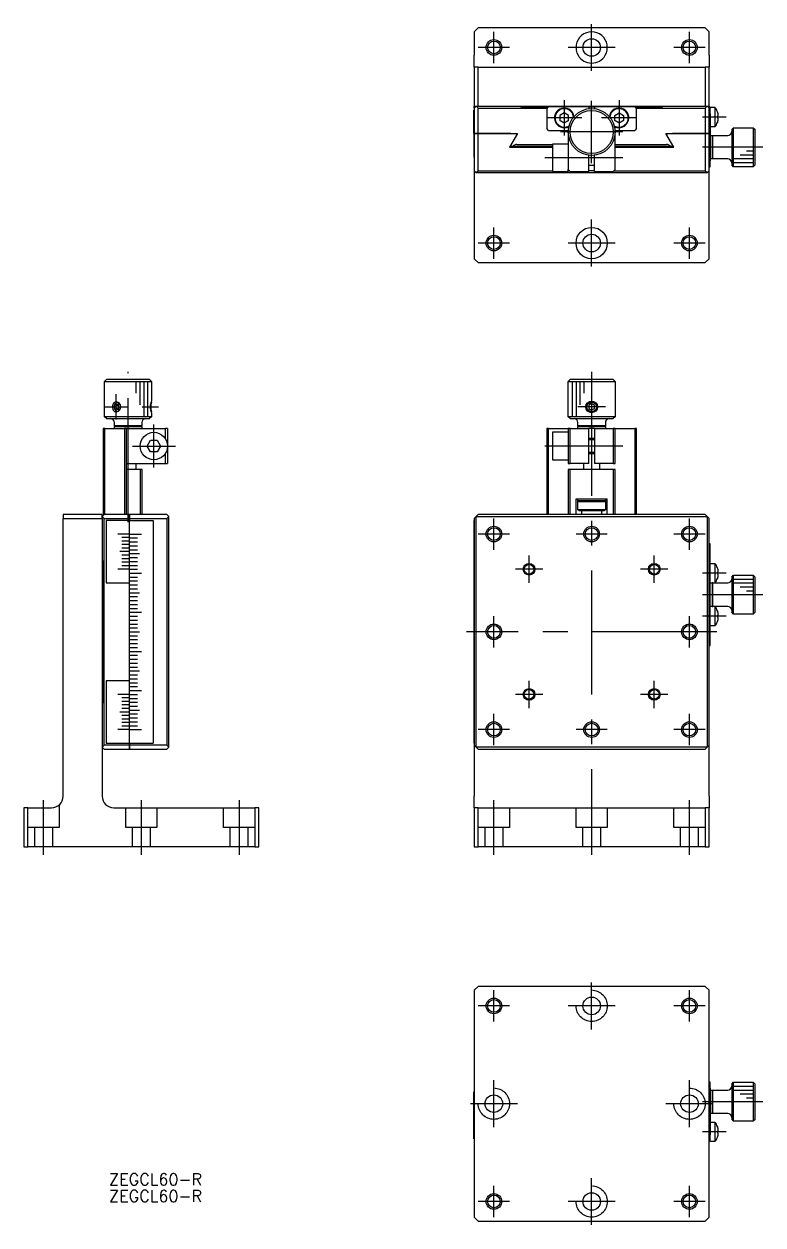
# Model space of a CAD drawing. Extents: x -145 to 232, y -152 to 155.
# Drawn here: x -145.1 to 43.8, y -151.6 to 155.4 of the extents above; entities that cross this region are included whole.
import ezdxf

# ---------------------------------------------------------------- set-up
doc = ezdxf.new("R2010")
doc.units = 0
doc.linetypes.add('CENTER', pattern=[50.8, 31.75, -6.35, 6.35, -6.35])
doc.linetypes.add('DASHED', pattern=[19.05, 12.7, -6.35])
doc.layers.get('0').update_dxf_attribs({"linetype": 'CONTINUOUS'})
doc.layers.add('CENTER', color=1, linetype='CENTER')
doc.styles.get("Standard").update_dxf_attribs({"font": 'txt.shx', "height": 3, "bigfont": 'bigfont.shx'})

# ---------------------------------------------------------------- blocks, each defined once
blk = doc.blocks.new('*U2')
at = {"color": 7, "linetype": 'CONTINUOUS'}
blk.add_text('ZEGCL60-R', height=3, dxfattribs=at).set_placement((-123.37, -141.47))
blk = doc.blocks.new('*U3')
at = {"color": 7, "linetype": 'CONTINUOUS'}
blk.add_text('ZEGCL60-R', height=3, dxfattribs=at).set_placement((-123.37, -145.73))

msp = doc.modelspace()

# ---------------------------------------------------------------- linework, layer by layer
at = {"color": 7, "linetype": 'CONTINUOUS'}
for p, q in [((-30, 153.38), (-29, 154.38)), ((29, 154.38), (-29, 154.38)), ((29, 154.38), (30, 153.38)), ((-30, 153.38), (-30, 147.38)), ((30, 147.38), (30, 153.38)), ((-30, 144.38), (-30, 147.38)), ((30, 147.38), (30, 144.38)), ((-30, 144.38), (-30, 134.38)), ((-29, 144.38), (-30, 144.38)), ((-29, 134.38), (-29, 144.38)), ((-29, 144.38), (29, 144.38)), ((30, 144.38), (29, 144.38)), ((29, 144.38), (29, 134.38)), ((30, 134.38), (30, 144.38)), ((-30.15, 127.38), (-30.15, 133.38)), ((-30, 133.38), (-30.15, 133.38)), ((-29.5, 134.38), (-30, 133.88)), ((-30, 134.38), (-29.5, 134.38)), ((-30, 133.88), (-30, 134.38)), ((-30, 133.88), (-30, 127.38)), ((-29, 133.88), (-29.5, 134.38)), ((-29.5, 134.38), (-29, 134.38)), ((-29, 134.38), (29, 134.38)), ((-29, 133.88), (-11.3, 133.88)), ((-29, 127.38), (-29, 133.88)), ((-18.3, 134.38), (-18, 134.08)), ((-18, 134.08), (-11.1, 134.08)), ((-11.5, 133.68), (-11, 134.18)), ((-11.5, 133.68), (-11.5, 128.68)), ((-0.75, 134.18), (-11, 134.18)), ((-7, 132.65), (-8.1, 132.01)), ((-8.1, 132.01), (-8.1, 130.74)), ((-5.9, 132.01), (-7, 132.65)), ((-5.9, 130.74), (-5.9, 132.01)), ((-0.75, 134.18), (-0.75, 133.73)), ((-0.75, 134.18), (0.75, 134.18)), ((11, 134.18), (0.75, 134.18)), ((0.75, 134.18), (0.75, 133.73)), ((5.9, 132.01), (7, 132.65)), ((5.9, 130.74), (5.9, 132.01)), ((7, 132.65), (8.1, 132.01)), ((8.1, 132.01), (8.1, 130.74)), ((11, 134.18), (11.5, 133.68)), ((11.1, 134.08), (18, 134.08)), ((11.3, 133.88), (29, 133.88)), ((11.5, 128.68), (11.5, 133.68)), ((18, 134.08), (18.3, 134.38)), ((29.5, 134.38), (29, 133.88)), ((29, 134.38), (29.5, 134.38)), ((29, 133.88), (29, 127.38)), ((30, 133.88), (29.5, 134.38)), ((29.5, 134.38), (30, 134.38)), ((30, 134.38), (30, 133.88)), ((30, 127.38), (30, 133.88)), ((30.3, 133.88), (30, 133.88)), ((30.3, 134.08), (30.3, 133.88)), ((30.3, 134.08), (31.52, 134.08)), ((30.3, 132.38), (30.3, 133.88)), ((30.3, 132.38), (30.3, 120.38)), ((31.52, 134.08), (31.52, 131.58)), ((32.17, 132.93), (32.17, 132.89)), ((-8.1, 130.74), (-7, 130.11)), ((-7, 130.11), (-8.1, 130.74)), ((-7, 130.11), (-5.9, 130.74)), ((-5.9, 130.74), (-7, 130.11)), ((5.78, 129.38), (5.78, 129.38)), ((7, 130.11), (5.9, 130.74)), ((5.9, 130.74), (7, 130.11)), ((8.1, 130.74), (7, 130.11)), ((7, 130.11), (8.1, 130.74)), ((31.52, 129.08), (30.3, 129.08)), ((31.52, 131.58), (31.52, 129.08)), ((32.17, 131.88), (32.17, 131.28)), ((32.38, 131.88), (32.17, 131.88)), ((32.17, 131.28), (32.38, 131.28)), ((32.17, 130.26), (32.17, 130.23)), ((-30.15, 127.38), (-30.15, 121.38)), ((-30, 127.38), (-30.15, 127.38)), ((-30.15, 127.38), (-30, 127.38)), ((-30, 127.38), (-30, 117.88)), ((-29, 127.38), (-30, 127.38)), ((-30, 127.38), (-29, 127.38)), ((-20.7, 127.38), (-29, 127.38)), ((-29, 127.38), (-20.7, 127.38)), ((-29, 117.88), (-29, 127.38)), ((-18.98, 127.38), (-21, 123.88)), ((-20.7, 127.38), (-18.98, 127.38)), ((-19.2, 127.38), (-19.2, 126.99)), ((-18.98, 127.38), (-19.1, 127.17)), ((-11, 128.18), (-11.5, 128.68)), ((-11, 128.18), (-6, 128.18)), ((-6, 128.18), (-6, 127.78)), ((-6, 127.78), (-6, 118.18)), ((6, 128.18), (11, 128.18)), ((6, 127.78), (6, 128.18)), ((6, 118.18), (6, 127.78)), ((11.5, 128.68), (11, 128.18)), ((21, 123.88), (18.98, 127.38)), ((18.98, 127.38), (20.7, 127.38)), ((19.1, 127.17), (18.98, 127.38)), ((19.2, 126.99), (19.2, 127.38)), ((29, 127.38), (20.7, 127.38)), ((20.7, 127.38), (29, 127.38)), ((30, 127.38), (29, 127.38)), ((29, 127.38), (30, 127.38)), ((29, 127.38), (29, 117.88)), ((30, 117.88), (30, 127.38)), ((30.3, 126.88), (30.8, 126.88)), ((30.8, 126.88), (30.8, 120.88)), ((30.8, 126.68), (31, 126.88)), ((30.8, 126.68), (30.8, 121.08)), ((31, 120.88), (31, 126.88)), ((31, 126.88), (34.8, 126.88)), ((35.8, 128.38), (36.3, 128.88)), ((35.8, 128.38), (35.8, 119.38)), ((36.3, 118.88), (36.3, 128.88)), ((36.3, 128.88), (41.3, 128.88)), ((41.3, 128.88), (41.3, 118.88)), ((41.3, 128.88), (41.8, 128.38)), ((41.8, 119.38), (41.8, 128.38)), ((-21, 123.88), (-10, 123.88)), ((-20.6, 124.08), (-20.6, 124.57)), ((-20.22, 124.08), (-20.6, 124.08)), ((-10, 124.08), (-20.22, 124.08)), ((-19.1, 124.58), (-10, 124.58)), ((-6, 124.68), (-10, 124.68)), ((-10, 124.68), (-10, 117.68)), ((6, 124.58), (19.1, 124.58)), ((20.22, 124.08), (6, 124.08)), ((6, 123.88), (21, 123.88)), ((20.6, 124.08), (20.22, 124.08)), ((20.6, 124.57), (20.6, 124.08)), ((41.3, 122.88), (39.6, 122.88)), ((-30, 121.38), (-30.15, 121.38)), ((-0.75, 117.68), (-0.75, 121.82)), ((0.75, 117.68), (0.75, 121.82)), ((30.8, 120.88), (30.3, 120.88)), ((30.3, 118.88), (30.3, 120.38)), ((31, 120.88), (30.8, 121.08)), ((34.8, 120.88), (31, 120.88)), ((41.3, 120.88), (36.3, 120.88)), ((41.3, 119.88), (36.3, 119.88)), ((41.3, 121.88), (37.95, 121.88)), ((-30, 117.88), (-30, 95.38)), ((-30, 117.88), (-29.5, 117.38)), ((-29.5, 117.38), (-29, 117.88)), ((-29.5, 117.38), (29.5, 117.38)), ((-29, 117.88), (-10, 117.88)), ((-10, 117.68), (-6, 117.68)), ((-6, 117.68), (-6, 118.18)), ((-5.5, 117.68), (-6, 118.18)), ((-6, 117.88), (-5.7, 117.88)), ((-5.5, 117.68), (-0.75, 117.68)), ((0.75, 119.18), (-0.75, 119.18)), ((0.75, 117.88), (-0.75, 117.88)), ((0.75, 117.68), (5.5, 117.68)), ((6, 118.18), (5.5, 117.68)), ((5.7, 117.88), (29, 117.88)), ((29, 117.88), (29.5, 117.38)), ((29.5, 117.38), (30, 117.88)), ((30, 118.88), (30.3, 118.88)), ((30, 95.38), (30, 117.88)), ((36.3, 118.88), (35.8, 119.38)), ((41.3, 118.88), (36.3, 118.88)), ((41.8, 119.38), (41.3, 118.88)), ((-29, 94.38), (-30, 95.38)), ((30, 95.38), (29, 94.38)), ((-29, 94.38), (29, 94.38)), ((-124.53, 64), (-124.03, 64.5)), ((-118.53, 64.5), (-124.03, 64.5)), ((-113.03, 64.5), (-118.53, 64.5)), ((-113.03, 64.5), (-112.53, 64)), ((-6, 64), (-5.5, 64.5)), ((5.5, 64.5), (-5.5, 64.5)), ((5.5, 64.5), (6, 64)), ((-124.53, 64), (-118.53, 64)), ((-124.53, 55), (-124.53, 64)), ((-118.53, 64), (-112.53, 64)), ((-116.53, 64), (-116.53, 61)), ((-115.53, 64), (-115.53, 58)), ((-114.53, 64), (-114.53, 55)), ((-113.53, 64), (-113.53, 55)), ((-112.53, 64), (-112.53, 59)), ((-6, 64), (6, 64)), ((-6, 55), (-6, 64)), ((-5, 64), (-5, 55)), ((-4, 64), (-4, 55)), ((-3, 64), (-3, 58)), ((-2, 64), (-2, 61)), ((6, 64), (6, 55)), ((-122.07, 58.57), (-122.15, 58.5)), ((-121.98, 58.63), (-122.07, 58.57)), ((-121.85, 58.69), (-121.98, 58.63)), ((-121.75, 58.72), (-121.85, 58.69)), ((-121.79, 58.25), (-121.73, 58.33)), ((-121.65, 58.74), (-121.75, 58.72)), ((-121.73, 58.33), (-121.67, 58.4)), ((-121.67, 58.4), (-121.61, 58.47)), ((-121.53, 58.75), (-121.65, 58.74)), ((-121.61, 58.47), (-121.54, 58.53)), ((-121.58, 57.93), (-120.93, 58.37)), ((-121.54, 58.53), (-121.46, 58.58)), ((-121.46, 58.58), (-121.39, 58.63)), ((-121.39, 58.63), (-121.31, 58.67)), ((-121.31, 58.67), (-121.22, 58.7)), ((-120.93, 58.37), (-120.53, 58.1)), ((0, 58.37), (-0.75, 57.93)), ((0.75, 57.93), (0, 58.37)), ((-122.13, 56.48), (-122.05, 56.42)), ((-122.05, 56.42), (-121.96, 56.36)), ((-122.01, 57.5), (-122, 57.6)), ((-122, 57.4), (-122.01, 57.5)), ((-122, 57.6), (-121.99, 57.7)), ((-121.99, 57.3), (-122, 57.4)), ((-121.99, 57.7), (-121.98, 57.8)), ((-121.98, 57.2), (-121.99, 57.3)), ((-121.98, 57.8), (-121.95, 57.9)), ((-121.95, 57.1), (-121.98, 57.2)), ((-121.96, 56.36), (-121.87, 56.32)), ((-121.95, 57.9), (-121.92, 57.99)), ((-121.92, 57.01), (-121.95, 57.1)), ((-121.92, 57.99), (-121.88, 58.08)), ((-121.88, 56.92), (-121.92, 57.01)), ((-121.88, 58.08), (-121.84, 58.17)), ((-121.84, 56.83), (-121.88, 56.92)), ((-121.87, 56.32), (-121.77, 56.28)), ((-121.84, 58.17), (-121.79, 58.25)), ((-121.79, 56.75), (-121.84, 56.83)), ((-121.73, 56.67), (-121.79, 56.75)), ((-121.77, 56.28), (-121.67, 56.26)), ((-121.67, 56.6), (-121.73, 56.67)), ((-121.61, 56.53), (-121.67, 56.6)), ((-121.67, 56.26), (-121.57, 56.25)), ((-121.54, 56.47), (-121.61, 56.53)), ((-121.58, 57.07), (-121.58, 57.93)), ((-121.58, 57.93), (-120.98, 57.93)), ((-120.93, 56.63), (-121.58, 57.07)), ((-121.58, 57.07), (-120.98, 57.07)), ((-121.57, 56.25), (-121.53, 56.25)), ((-121.46, 56.42), (-121.54, 56.47)), ((-121.53, 56.25), (-121.41, 56.26)), ((-121.39, 56.37), (-121.46, 56.42)), ((-121.31, 56.33), (-121.39, 56.37)), ((-121.22, 56.3), (-121.31, 56.33)), ((-120.63, 58.17), (-120.98, 57.93)), ((-120.98, 57.93), (-120.98, 57.07)), ((-120.98, 57.07), (-120.63, 56.83)), ((-120.53, 56.9), (-120.93, 56.63)), ((-112.53, 56), (-112.53, 55)), ((-0.75, 57.93), (-0.75, 57.07)), ((-0.75, 57.07), (0, 56.63)), ((0, 56.63), (0.75, 57.07)), ((0.75, 57.07), (0.75, 57.93)), ((-112.53, 55), (-124.53, 55)), ((-124.03, 54.5), (-124.53, 55)), ((-124.03, 54.5), (-113.03, 54.5)), ((-122.03, 52.7), (-122.03, 53.5)), ((-115.03, 52.7), (-122.03, 52.7)), ((-121.83, 52.5), (-122.03, 52.7)), ((-122.03, 52.5), (-115.03, 52.5)), ((-122.03, 52), (-122.03, 52.5)), ((-121.83, 52.5), (-115.23, 52.5)), ((-115.03, 52.7), (-115.23, 52.5)), ((-115.03, 53.5), (-115.03, 52.7)), ((-115.03, 52.5), (-115.03, 52)), ((-112.53, 55), (-113.03, 54.5)), ((6, 55), (-6, 55)), ((-5.5, 54.5), (-6, 55)), ((-5.5, 54.5), (5.5, 54.5)), ((-3.5, 52.7), (-3.5, 53.5)), ((3.5, 52.7), (-3.5, 52.7)), ((-3.3, 52.5), (-3.5, 52.7)), ((-3.5, 52.5), (3.5, 52.5)), ((-3.5, 52.5), (-3.3, 52.5)), ((-3.5, 52), (-3.5, 52.5)), ((3.5, 52.7), (3.3, 52.5)), ((3.3, 52.5), (3.5, 52.5)), ((3.5, 53.5), (3.5, 52.7)), ((3.5, 52.5), (3.5, 52)), ((6, 55), (5.5, 54.5)), ((-124.93, 52), (-124.93, 30)), ((-124.43, 52), (-124.93, 52)), ((-124.43, 30), (-124.43, 52)), ((-124.43, 52), (-119.43, 52)), ((-119.43, 52), (-119.43, 30)), ((-118.93, 52), (-119.43, 52)), ((-118.93, 30), (-118.93, 52)), ((-118.93, 52), (-108.93, 52)), ((-108.93, 49.3), (-108.93, 52)), ((-108.43, 52), (-108.93, 52)), ((-108.43, 52), (-108.43, 47.5)), ((-11.5, 52), (-11.5, 30)), ((-11, 52), (-11.5, 52)), ((-11, 30), (-11, 52)), ((-11, 52), (-6, 52)), ((-6, 51), (-10, 51)), ((-10, 51), (-10, 44)), ((-6, 52), (-6, 43)), ((-5.5, 52), (-6, 52)), ((-5.5, 43), (-5.5, 52)), ((-5.5, 52), (-0.75, 52)), ((-0.75, 43), (-0.75, 52)), ((0.75, 52), (-0.75, 52)), ((-0.75, 49.5), (0.75, 49.5)), ((0.75, 52), (0.75, 43)), ((0.75, 52), (5.5, 52)), ((5.5, 52), (5.5, 43)), ((6, 52), (5.5, 52)), ((6, 52), (11, 52)), ((6, 49.3), (6, 52)), ((6, 45.7), (6, 49.3)), ((11, 52), (11, 30)), ((11.5, 52), (11, 52)), ((11.5, 30), (11.5, 52)), ((-113.66, 47.5), (-112.79, 49)), ((-112.79, 46), (-113.66, 47.5)), ((-112.79, 49), (-111.06, 49)), ((-111.06, 49), (-110.19, 47.5)), ((-110.19, 47.5), (-111.06, 46)), ((-108.43, 47.5), (-108.43, 43)), ((-118.93, 43), (-108.93, 43)), ((-116.53, 43), (-116.53, 41.5)), ((-111.06, 46), (-112.79, 46)), ((-108.93, 43), (-108.93, 45.7)), ((-108.93, 43), (-108.43, 43)), ((-10, 44), (-6, 44)), ((-6, 43), (-5.5, 43)), ((-0.75, 43), (-5.5, 43)), ((-2, 41.5), (-2, 43)), ((0.75, 45.5), (-0.75, 45.5)), ((5.5, 43), (0.75, 43)), ((2, 43), (2, 41.5)), ((5.5, 43), (6, 43)), ((6, 43), (6, 45.7)), ((-115.43, 41.5), (-118.93, 41.5)), ((-115.43, 41.5), (-115.43, 30)), ((-114.93, 41.5), (-115.43, 41.5)), ((-114.93, 30), (-114.93, 41.5)), ((-6, 41.5), (-6, 30)), ((-5.5, 41.5), (-6, 41.5)), ((-5.5, 30), (-5.5, 41.5)), ((5.5, 41.5), (-5.5, 41.5)), ((5.5, 41.5), (5.5, 30)), ((6, 41.5), (5.5, 41.5)), ((6, 30), (6, 41.5)), ((-4, 30), (-4, 34)), ((-4, 34), (4, 34)), ((-3.5, 33.5), (-3.5, 34)), ((3.5, 34), (3.5, 33.5)), ((4, 30), (4, 34)), ((3.5, 33.5), (-3.5, 33.5)), ((-3.3, 33.5), (-3.5, 33.5)), ((-3.5, 33.3), (-3.3, 33.5)), ((-3.5, 31.2), (-3.5, 33.3)), ((-3.5, 33.3), (3.5, 33.3)), ((3.5, 31.2), (-3.5, 31.2)), ((-3.3, 31), (-3.5, 31.2)), ((-3.3, 31), (3.3, 31)), ((-2.5, 30), (-2.5, 31)), ((2.5, 31), (2.5, 30)), ((3.5, 33.5), (3.3, 33.5)), ((3.3, 33.5), (3.5, 33.3)), ((3.5, 31.2), (3.3, 31)), ((3.5, 33.3), (3.5, 31.2)), ((-125.13, 30), (-135.13, 30)), ((-135.13, 30), (-135.13, 29)), ((-135.13, -42), (-135.13, 29)), ((-135.13, 29), (-125.13, 29)), ((-124.63, 30), (-125.13, 29.5)), ((-125.13, 29.5), (-125.13, 30)), ((-125.13, 29.5), (-124.63, 29)), ((-125.13, 29), (-125.13, 29.5)), ((-125.13, 29), (-125.13, -42)), ((-124.93, 30), (-124.63, 30)), ((-118.13, 30), (-124.63, 30)), ((-124.63, -29), (-124.63, 29)), ((-124.63, 29), (-118.13, 29)), ((-118.13, 28.5), (-124.13, 28.5)), ((-124.13, 28.5), (-124.13, 12.5)), ((-108.63, 30), (-118.13, 30)), ((-118.13, 30), (-118.13, 29)), ((-118.13, 29), (-118.13, 30)), ((-118.13, 29), (-108.63, 29)), ((-118.13, 28.51), (-118.13, 29)), ((-118.13, 29), (-118.13, 28.51)), ((-118.13, 28.5), (-112.13, 28.5)), ((-118.13, 25.01), (-118.13, 28.5)), ((-118.13, 25.01), (-118.13, 28.5)), ((-112.13, 28.5), (-112.13, -28.5)), ((-108.13, 29.5), (-108.63, 30)), ((-108.63, 29), (-108.13, 29.5)), ((-108.63, 29), (-108.63, -29)), ((-108.13, -29.5), (-108.13, 29.5)), ((-30.15, 28.5), (-30.15, -28.5)), ((-30, 28.5), (-30.15, 28.5)), ((-30, 29), (-29.5, 29.5)), ((-30, 29), (-30, -29)), ((-29.5, 29.5), (-29, 30)), ((-29.5, -29.5), (-29.5, 29.5)), ((-29.5, 29.5), (29.5, 29.5)), ((29, 30), (-29, 30)), ((29, 30), (29.5, 29.5)), ((29.5, 29.5), (30, 29)), ((29.5, 29.5), (29.5, -29.5)), ((30, -29), (30, 29)), ((-120.63, 25), (-121.13, 25)), ((-120.13, 25), (-120.63, 25)), ((-118.13, 25), (-120.13, 25)), ((-118.13, 25), (-118.13, 25.01)), ((-118.13, 25), (-118.13, 25.01)), ((-118.13, 24.99), (-118.13, 25)), ((-118.13, 24.99), (-118.13, 25)), ((-118.13, 25), (-116.13, 25)), ((-118.13, 24.11), (-118.13, 24.99)), ((-118.13, 24.1), (-118.13, 24.99)), ((-116.13, 25), (-115.63, 25)), ((-115.63, 25), (-115.13, 25)), ((-118.13, 24.1), (-120.13, 24.1)), ((-118.13, 23.2), (-120.13, 23.2)), ((-118.13, 22.3), (-120.13, 22.3)), ((-118.13, 24.1), (-118.13, 24.11)), ((-118.13, 24.09), (-118.13, 24.1)), ((-118.13, 24.01), (-118.13, 24.1)), ((-118.13, 24), (-118.13, 24.09)), ((-118.13, 24), (-118.13, 24.01)), ((-118.13, 23.21), (-118.13, 24)), ((-118.13, 23.99), (-118.13, 24)), ((-118.13, 24), (-116.13, 24)), ((-118.13, 23.2), (-118.13, 23.99)), ((-118.13, 23.2), (-118.13, 23.21)), ((-118.13, 23.19), (-118.13, 23.2)), ((-118.13, 23.01), (-118.13, 23.2)), ((-118.13, 23), (-118.13, 23.19)), ((-118.13, 23), (-118.13, 23.01)), ((-118.13, 22.31), (-118.13, 23)), ((-118.13, 22.99), (-118.13, 23)), ((-118.13, 23), (-116.13, 23)), ((-118.13, 22.3), (-118.13, 22.99)), ((-118.13, 22.3), (-118.13, 22.31)), ((-118.13, 22.29), (-118.13, 22.3)), ((-118.13, 22.01), (-118.13, 22.3)), ((-118.13, 22), (-118.13, 22.29)), ((-118.13, 22), (-118.13, 22.01)), ((-118.13, 21.41), (-118.13, 22)), ((-118.13, 21.99), (-118.13, 22)), ((-118.13, 22), (-116.13, 22)), ((-118.13, 21.4), (-118.13, 21.99)), ((30.3, 22.5), (30, 22.5)), ((30.3, -3.5), (30.3, 22.5)), ((-120.13, 20.5), (-120.63, 20.5)), ((-118.13, 21.4), (-120.13, 21.4)), ((-118.13, 20.5), (-120.13, 20.5)), ((-118.13, 19.6), (-120.13, 19.6)), ((-118.13, 18.7), (-120.13, 18.7)), ((-118.13, 21.4), (-118.13, 21.41)), ((-118.13, 21.39), (-118.13, 21.4)), ((-118.13, 21.01), (-118.13, 21.4)), ((-118.13, 21), (-118.13, 21.39)), ((-118.13, 21), (-118.13, 21.01)), ((-118.13, 20.51), (-118.13, 21)), ((-118.13, 20.99), (-118.13, 21)), ((-118.13, 21), (-116.13, 21)), ((-118.13, 20.5), (-118.13, 20.99)), ((-118.13, 20.5), (-118.13, 20.51)), ((-118.13, 20.49), (-118.13, 20.5)), ((-118.13, 20.01), (-118.13, 20.5)), ((-118.13, 20), (-118.13, 20.49)), ((-118.13, 20), (-118.13, 20.01)), ((-118.13, 19.99), (-118.13, 20)), ((-118.13, 20), (-116.13, 20)), ((-118.13, 19.61), (-118.13, 20)), ((-118.13, 19.6), (-118.13, 19.99)), ((-118.13, 19.6), (-118.13, 19.61)), ((-118.13, 19.59), (-118.13, 19.6)), ((-118.13, 19.01), (-118.13, 19.6)), ((-118.13, 19), (-118.13, 19.59)), ((-118.13, 19), (-118.13, 19.01)), ((-118.13, 18.71), (-118.13, 19)), ((-118.13, 18.99), (-118.13, 19)), ((-118.13, 19), (-116.13, 19)), ((-118.13, 18.7), (-118.13, 18.99)), ((-118.13, 18.7), (-118.13, 18.71)), ((-118.13, 18.01), (-118.13, 18.7)), ((-118.13, 18.69), (-118.13, 18.7)), ((-118.13, 18), (-118.13, 18.69)), ((-116.13, 20), (-115.63, 20)), ((-124.83, 18), (-125.13, 18.3)), ((-124.83, -18), (-124.83, 18)), ((-120.63, 16), (-121.13, 16)), ((-120.13, 16), (-120.63, 16)), ((-118.13, 17.8), (-120.13, 17.8)), ((-118.13, 16.9), (-120.13, 16.9)), ((-118.13, 16), (-120.13, 16)), ((-118.13, 18), (-118.13, 18.01)), ((-118.13, 17.99), (-118.13, 18)), ((-118.13, 18), (-116.13, 18)), ((-118.13, 17.81), (-118.13, 18)), ((-118.13, 17.8), (-118.13, 17.99)), ((-118.13, 17.8), (-118.13, 17.81)), ((-118.13, 17.01), (-118.13, 17.8)), ((-118.13, 17.79), (-118.13, 17.8)), ((-118.13, 17), (-118.13, 17.79)), ((-118.13, 17), (-118.13, 17.01)), ((-118.13, 16.99), (-118.13, 17)), ((-118.13, 17), (-116.13, 17)), ((-118.13, 16.91), (-118.13, 17)), ((-118.13, 16.9), (-118.13, 16.99)), ((-118.13, 16.9), (-118.13, 16.91)), ((-118.13, 16.01), (-118.13, 16.9)), ((-118.13, 16.89), (-118.13, 16.9)), ((-118.13, 16.01), (-118.13, 16.89)), ((-118.13, 16), (-118.13, 16.01)), ((-118.13, 16), (-118.13, 16.01)), ((-118.13, 15.99), (-118.13, 16)), ((-118.13, 16), (-116.13, 16)), ((-118.13, 15.99), (-118.13, 16)), ((-118.13, 15.01), (-118.13, 15.99)), ((-118.13, 15), (-118.13, 15.99)), ((30.3, 17.5), (31.52, 17.5)), ((31.52, 17.5), (31.52, 12.5)), ((32.17, 16.35), (32.17, 16.32)), ((-124.13, 12.5), (-118.13, 12.5)), ((-118.13, 15), (-118.13, 15.01)), ((-118.13, 14), (-118.13, 15)), ((-118.13, 14.99), (-118.13, 15)), ((-118.13, 15), (-116.13, 15)), ((-118.13, 14.01), (-118.13, 14.99)), ((-118.13, 14), (-118.13, 14.01)), ((-118.13, 13.99), (-118.13, 14)), ((-118.13, 14), (-116.13, 14)), ((-118.13, 13), (-118.13, 14)), ((-118.13, 13.01), (-118.13, 13.99)), ((-118.13, 13), (-118.13, 13.01)), ((-118.13, 12.99), (-118.13, 13)), ((-118.13, 13), (-116.13, 13)), ((-118.13, 12.5), (-118.13, 13)), ((-118.13, 12.5), (-118.13, 12.99)), ((-118.13, 12.49), (-118.13, 12.5)), ((-118.13, 12), (-118.13, 12.49)), ((-116.13, 15), (-115.63, 15)), ((-115.63, 15), (-115.13, 15)), ((30.3, 12.5), (30.8, 12.5)), ((30.8, 12.5), (30.8, 12.3)), ((30.8, 12.3), (31, 12.5)), ((31, 12.5), (30.8, 12.5)), ((30.8, 12.5), (30.8, 6.5)), ((31, 9.5), (31, 12.5)), ((31, 12.5), (34.8, 12.5)), ((32.17, 15.3), (32.17, 14.7)), ((32.38, 15.3), (32.17, 15.3)), ((32.17, 14.7), (32.38, 14.7)), ((32.17, 13.68), (32.17, 13.65)), ((35.8, 14), (36.3, 14.5)), ((35.8, 14), (35.8, 9.5)), ((36.3, 9.5), (36.3, 14.5)), ((36.3, 14.5), (41.3, 14.5)), ((36.3, 13.5), (41.3, 13.5)), ((36.3, 12.5), (41.3, 12.5)), ((41.3, 14.5), (41.8, 14)), ((41.3, 14.5), (41.3, 4.5)), ((41.8, 5), (41.8, 14)), ((-118.13, 11), (-118.13, 12)), ((-118.13, 12), (-116.13, 12)), ((-118.13, 10), (-118.13, 11)), ((-118.13, 11), (-116.13, 11)), ((-118.13, 9), (-118.13, 10)), ((-118.13, 10), (-116.13, 10)), ((-116.13, 10), (-115.63, 10)), ((31, 6.5), (31, 9.5)), ((35.8, 9.5), (35.8, 5)), ((36.3, 4.5), (36.3, 9.5)), ((37.95, 11.5), (41.3, 11.5)), ((39.6, 10.5), (41.3, 10.5)), ((-118.13, 8), (-118.13, 9)), ((-118.13, 9), (-116.13, 9)), ((-118.13, 8), (-116.13, 8)), ((-118.13, 7), (-118.13, 8)), ((-118.13, 6), (-118.13, 7)), ((-118.13, 7), (-116.13, 7)), ((30.8, 6.5), (30.3, 6.5)), ((30.8, 6.7), (30.8, 6.5)), ((31, 6.5), (30.8, 6.7)), ((30.8, 6.5), (31, 6.5)), ((34.8, 6.5), (31, 6.5)), ((31.52, 6.5), (31.52, 1.5)), ((-118.13, 5), (-118.13, 6)), ((-118.13, 6), (-116.13, 6)), ((-118.13, 4), (-118.13, 5)), ((-118.13, 5), (-116.13, 5)), ((-118.13, 3), (-118.13, 4)), ((-118.13, 4), (-116.13, 4)), ((-116.13, 5), (-115.63, 5)), ((-115.63, 5), (-115.13, 5)), ((32.17, 5.35), (32.17, 5.32)), ((32.17, 4.3), (32.17, 3.7)), ((32.38, 4.3), (32.17, 4.3)), ((32.17, 3.7), (32.38, 3.7)), ((36.3, 4.5), (35.8, 5)), ((41.3, 4.5), (36.3, 4.5)), ((41.8, 5), (41.3, 4.5)), ((-118.13, 2), (-118.13, 3)), ((-118.13, 3), (-116.13, 3)), ((-118.13, 2), (-116.13, 2)), ((-118.13, 1), (-118.13, 2)), ((-118.13, 0), (-118.13, 1)), ((-118.13, 1), (-116.13, 1)), ((-118.13, -1), (-118.13, 0)), ((-118.13, 0), (-116.13, 0)), ((-116.13, 0), (-115.63, 0)), ((31.52, 1.5), (30.3, 1.5)), ((32.17, 2.68), (32.17, 2.65)), ((-118.13, -2), (-118.13, -1)), ((-118.13, -1), (-116.13, -1)), ((-118.13, -3), (-118.13, -2)), ((-118.13, -2), (-116.13, -2)), ((-118.13, -4), (-118.13, -3)), ((-118.13, -3), (-116.13, -3)), ((-118.13, -4), (-116.13, -4)), ((-118.13, -5), (-118.13, -4)), ((-118.13, -6), (-118.13, -5)), ((-118.13, -5), (-116.13, -5)), ((-118.13, -7), (-118.13, -6)), ((-118.13, -6), (-116.13, -6)), ((-116.13, -5), (-115.63, -5)), ((-115.63, -5), (-115.13, -5)), ((30, -3.5), (30.3, -3.5)), ((-118.13, -8), (-118.13, -7)), ((-118.13, -7), (-116.13, -7)), ((-118.13, -9), (-118.13, -8)), ((-118.13, -8), (-116.13, -8)), ((-118.13, -10), (-118.13, -9)), ((-118.13, -9), (-116.13, -9)), ((-118.13, -10), (-116.13, -10)), ((-118.13, -11), (-118.13, -10)), ((-118.13, -12), (-118.13, -11)), ((-118.13, -11), (-116.13, -11)), ((-118.13, -12), (-116.13, -12)), ((-118.13, -12.49), (-118.13, -12)), ((-116.13, -10), (-115.63, -10)), ((-118.13, -12.5), (-124.13, -12.5)), ((-124.13, -12.5), (-124.13, -28.5)), ((-118.13, -12.5), (-118.13, -12.49)), ((-118.13, -12.99), (-118.13, -12.5)), ((-118.13, -13), (-118.13, -12.5)), ((-118.13, -13), (-118.13, -12.99)), ((-118.13, -13.01), (-118.13, -13)), ((-118.13, -13), (-116.13, -13)), ((-118.13, -14), (-118.13, -13)), ((-118.13, -13.99), (-118.13, -13.01)), ((-118.13, -14), (-118.13, -13.99)), ((-118.13, -14.01), (-118.13, -14)), ((-118.13, -14), (-116.13, -14)), ((-118.13, -15), (-118.13, -14)), ((-118.13, -14.99), (-118.13, -14.01)), ((-118.13, -15), (-118.13, -14.99)), ((-118.13, -15.01), (-118.13, -15)), ((-118.13, -15), (-116.13, -15)), ((-118.13, -15.99), (-118.13, -15)), ((-118.13, -15.99), (-118.13, -15.01)), ((-116.13, -15), (-115.63, -15)), ((-115.63, -15), (-115.13, -15)), ((-125.13, -18.3), (-124.83, -18)), ((-120.63, -16), (-121.13, -16)), ((-120.13, -16), (-120.63, -16)), ((-118.13, -16), (-120.13, -16)), ((-118.13, -16.9), (-120.13, -16.9)), ((-118.13, -17.8), (-120.13, -17.8)), ((-118.13, -16), (-118.13, -15.99)), ((-118.13, -16), (-118.13, -15.99)), ((-118.13, -16.01), (-118.13, -16)), ((-118.13, -16), (-116.13, -16)), ((-118.13, -16.01), (-118.13, -16)), ((-118.13, -16.9), (-118.13, -16.01)), ((-118.13, -16.89), (-118.13, -16.01)), ((-118.13, -16.9), (-118.13, -16.89)), ((-118.13, -16.99), (-118.13, -16.9)), ((-118.13, -16.91), (-118.13, -16.9)), ((-118.13, -17), (-118.13, -16.91)), ((-118.13, -17), (-118.13, -16.99)), ((-118.13, -17.01), (-118.13, -17)), ((-118.13, -17), (-116.13, -17)), ((-118.13, -17.79), (-118.13, -17)), ((-118.13, -17.8), (-118.13, -17.01)), ((-118.13, -17.8), (-118.13, -17.79)), ((-118.13, -17.99), (-118.13, -17.8)), ((-118.13, -17.81), (-118.13, -17.8)), ((-118.13, -18), (-118.13, -17.81)), ((-118.13, -18), (-118.13, -17.99)), ((-118.13, -18.01), (-118.13, -18)), ((-118.13, -18), (-116.13, -18)), ((-118.13, -18.69), (-118.13, -18)), ((-118.13, -18.7), (-118.13, -18.01)), ((-120.13, -20.5), (-120.63, -20.5)), ((-118.13, -18.7), (-120.13, -18.7)), ((-118.13, -19.6), (-120.13, -19.6)), ((-118.13, -20.5), (-120.13, -20.5)), ((-118.13, -21.4), (-120.13, -21.4)), ((-118.13, -18.7), (-118.13, -18.69)), ((-118.13, -18.99), (-118.13, -18.7)), ((-118.13, -18.71), (-118.13, -18.7)), ((-118.13, -19), (-118.13, -18.71)), ((-118.13, -19), (-118.13, -18.99)), ((-118.13, -19.01), (-118.13, -19)), ((-118.13, -19), (-116.13, -19)), ((-118.13, -19.59), (-118.13, -19)), ((-118.13, -19.6), (-118.13, -19.01)), ((-118.13, -19.6), (-118.13, -19.59)), ((-118.13, -19.99), (-118.13, -19.6)), ((-118.13, -19.61), (-118.13, -19.6)), ((-118.13, -20), (-118.13, -19.61)), ((-118.13, -20), (-118.13, -19.99)), ((-118.13, -20.01), (-118.13, -20)), ((-118.13, -20), (-116.13, -20)), ((-118.13, -20.49), (-118.13, -20)), ((-118.13, -20.5), (-118.13, -20.01)), ((-118.13, -20.5), (-118.13, -20.49)), ((-118.13, -20.99), (-118.13, -20.5)), ((-118.13, -20.51), (-118.13, -20.5)), ((-118.13, -21), (-118.13, -20.51)), ((-118.13, -21), (-118.13, -20.99)), ((-118.13, -21.01), (-118.13, -21)), ((-118.13, -21), (-116.13, -21)), ((-118.13, -21.39), (-118.13, -21)), ((-118.13, -21.4), (-118.13, -21.01)), ((-118.13, -21.4), (-118.13, -21.39)), ((-118.13, -21.99), (-118.13, -21.4)), ((-118.13, -21.41), (-118.13, -21.4)), ((-118.13, -22), (-118.13, -21.41)), ((-116.13, -20), (-115.63, -20)), ((-118.13, -22.3), (-120.13, -22.3)), ((-118.13, -23.2), (-120.13, -23.2)), ((-118.13, -24.1), (-120.13, -24.1)), ((-118.13, -22), (-118.13, -21.99)), ((-118.13, -22.01), (-118.13, -22)), ((-118.13, -22), (-116.13, -22)), ((-118.13, -22.29), (-118.13, -22)), ((-118.13, -22.3), (-118.13, -22.01)), ((-118.13, -22.3), (-118.13, -22.29)), ((-118.13, -22.99), (-118.13, -22.3)), ((-118.13, -22.31), (-118.13, -22.3)), ((-118.13, -23), (-118.13, -22.31)), ((-118.13, -23), (-118.13, -22.99)), ((-118.13, -23.01), (-118.13, -23)), ((-118.13, -23), (-116.13, -23)), ((-118.13, -23.19), (-118.13, -23)), ((-118.13, -23.2), (-118.13, -23.01)), ((-118.13, -23.2), (-118.13, -23.19)), ((-118.13, -23.99), (-118.13, -23.2)), ((-118.13, -23.21), (-118.13, -23.2)), ((-118.13, -24), (-118.13, -23.21)), ((-118.13, -24), (-118.13, -23.99)), ((-118.13, -24.01), (-118.13, -24)), ((-118.13, -24), (-116.13, -24)), ((-118.13, -24.09), (-118.13, -24)), ((-118.13, -24.1), (-118.13, -24.01)), ((-118.13, -24.1), (-118.13, -24.09)), ((-118.13, -24.99), (-118.13, -24.1)), ((-118.13, -24.11), (-118.13, -24.1)), ((-118.13, -24.99), (-118.13, -24.11)), ((-120.63, -25), (-121.13, -25)), ((-120.13, -25), (-120.63, -25)), ((-118.13, -25), (-120.13, -25)), ((-118.13, -25), (-118.13, -24.99)), ((-118.13, -25), (-118.13, -24.99)), ((-118.13, -25.01), (-118.13, -25)), ((-118.13, -25), (-116.13, -25)), ((-118.13, -25.01), (-118.13, -25)), ((-118.13, -28.5), (-118.13, -25.01)), ((-118.13, -28.5), (-118.13, -25.01)), ((-116.13, -25), (-115.63, -25)), ((-115.63, -25), (-115.13, -25)), ((-124.63, -29), (-125.13, -29.5)), ((-125.13, -29.5), (-124.63, -30)), ((-118.13, -29), (-124.63, -29)), ((-124.63, -30), (-118.13, -30)), ((-124.13, -28.5), (-118.13, -28.5)), ((-118.13, -28.5), (-112.13, -28.5)), ((-118.13, -29), (-118.13, -28.51)), ((-118.13, -28.51), (-118.13, -29)), ((-108.63, -29), (-118.13, -29)), ((-118.13, -29), (-118.13, -30)), ((-118.13, -30), (-118.13, -29)), ((-118.13, -30), (-108.63, -30)), ((-108.13, -29.5), (-108.63, -29)), ((-108.63, -30), (-108.13, -29.5)), ((-30.15, -28.5), (-30, -28.5)), ((-30, -29), (-30, -42)), ((-29.5, -29.5), (-30, -29)), ((29.5, -29.5), (-29.5, -29.5)), ((-29, -30), (-29.5, -29.5)), ((-29, -30), (29, -30)), ((29.5, -29.5), (29, -30)), ((30, -29), (29.5, -29.5)), ((30, -42), (30, -29)), ((-30, -45), (-30, -42)), ((30, -42), (30, -45)), ((-145.13, -45), (-145.13, -55)), ((-144.13, -45), (-145.13, -45)), ((-144.13, -45), (-138.13, -45)), ((-144.13, -55), (-144.13, -45)), ((-122.13, -45), (-86.13, -45)), ((-86.13, -45), (-86.13, -55)), ((-85.13, -45), (-86.13, -45)), ((-85.13, -55), (-85.13, -45)), ((-30, -45), (-30, -55)), ((-29, -45), (-30, -45)), ((-29, -45), (29, -45)), ((-29, -55), (-29, -45)), ((30, -45), (29, -45)), ((29, -45), (29, -55)), ((30, -55), (30, -45)), ((-145.13, -55), (-144.13, -55)), ((-86.13, -55), (-144.13, -55)), ((-86.13, -55), (-85.13, -55)), ((-30, -55), (-29, -55)), ((29, -55), (-29, -55)), ((29, -55), (30, -55)), ((-30, -91.62), (-29, -90.62)), ((-30, -91.62), (-30, -149.62)), ((29, -90.62), (-29, -90.62)), ((29, -90.62), (30, -91.62)), ((30, -149.62), (30, -91.62)), ((30.3, -115.12), (30, -115.12)), ((30.3, -116.62), (30.3, -115.12)), ((30.3, -116.62), (30.3, -128.62)), ((35.8, -115.62), (36.3, -115.12)), ((35.8, -115.62), (35.8, -124.62)), ((36.3, -115.12), (41.3, -115.12)), ((36.3, -125.12), (36.3, -115.12)), ((36.3, -116.12), (41.3, -116.12)), ((41.3, -115.12), (41.3, -125.12)), ((41.3, -115.12), (41.8, -115.62)), ((41.8, -124.62), (41.8, -115.62)), ((-30.15, -123.62), (-30.15, -117.62)), ((-30.15, -117.62), (-30, -117.62)), ((30.3, -117.12), (30.8, -117.12)), ((30.8, -117.12), (30.8, -123.12)), ((30.8, -117.32), (31, -117.12)), ((30.8, -117.32), (30.8, -122.92)), ((31, -123.12), (31, -117.12)), ((31, -117.12), (34.8, -117.12)), ((36.3, -117.12), (41.3, -117.12)), ((37.95, -118.12), (41.3, -118.12)), ((39.6, -119.12), (41.3, -119.12)), ((-30.15, -129.62), (-30.15, -123.62)), ((-30, -123.62), (-30.15, -123.62)), ((-30, -123.62), (-30.15, -123.62)), ((30.8, -123.12), (30.3, -123.12)), ((30.3, -125.32), (31.52, -125.32)), ((31, -123.12), (30.8, -122.92)), ((34.8, -123.12), (31, -123.12)), ((31.52, -125.32), (31.52, -130.32)), ((36.3, -125.12), (35.8, -124.62)), ((41.3, -125.12), (36.3, -125.12)), ((41.8, -124.62), (41.3, -125.12)), ((30.3, -130.12), (30.3, -128.62)), ((32.17, -126.47), (32.17, -126.51)), ((32.17, -127.52), (32.17, -128.12)), ((32.38, -127.52), (32.17, -127.52)), ((32.17, -128.12), (32.38, -128.12)), ((-30, -129.62), (-30.15, -129.62)), ((30, -130.12), (30.3, -130.12)), ((30.3, -130.12), (30.3, -130.32)), ((31.52, -130.32), (30.3, -130.32)), ((32.17, -129.14), (32.17, -129.17)), ((-29, -150.62), (-30, -149.62)), ((30, -149.62), (29, -150.62)), ((-29, -150.62), (29, -150.62))]:
    msp.add_line(p, q, dxfattribs=at)
at = {"color": 3, "linetype": 'CONTINUOUS'}
for p, q in [((0.75, 49.12), (-0.75, 49.12)), ((0.75, 45.88), (-0.75, 45.88))]:
    msp.add_line(p, q, dxfattribs=at)
at = {"color": 3, "linetype": 'DASHED'}
for p, q in [((-136.13, -44.24), (-136.13, -50)), ((-119.13, -50), (-119.13, -45)), ((-111.13, -45), (-111.13, -50)), ((-94.13, -50), (-94.13, -45)), ((-21, -45), (-21, -50)), ((-4, -50), (-4, -45)), ((4, -45), (4, -50)), ((21, -50), (21, -45)), ((-136.13, -50), (-144.13, -50)), ((-142.38, -55), (-142.38, -50)), ((-137.88, -50), (-137.88, -55)), ((-115.13, -50), (-119.13, -50)), ((-117.38, -55), (-117.38, -50)), ((-111.13, -50), (-115.13, -50)), ((-112.88, -50), (-112.88, -55)), ((-86.13, -50), (-94.13, -50)), ((-92.38, -55), (-92.38, -50)), ((-87.88, -50), (-87.88, -55)), ((-21, -50), (-29, -50)), ((-27.25, -55), (-27.25, -50)), ((-22.75, -50), (-22.75, -55)), ((0, -50), (-4, -50)), ((-2.25, -55), (-2.25, -50)), ((4, -50), (0, -50)), ((2.25, -50), (2.25, -55)), ((29, -50), (21, -50)), ((22.75, -55), (22.75, -50)), ((27.25, -50), (27.25, -55))]:
    msp.add_line(p, q, dxfattribs=at)
at = {"color": 3, "linetype": 'CONTINUOUS'}
for centre, radius in [((-25, 149.38), 2), ((25, 149.38), 2), ((-25, 99.38), 2), ((25, 99.38), 2), ((0, 57.5), 1.5), ((-25, 25), 2), ((0, 25), 2), ((25, 25), 2), ((-16, 16), 1.5), ((16, 16), 1.5), ((-25, 0), 2), ((25, 0), 2), ((-16, -16), 1.5), ((16, -16), 1.5), ((-25, -25), 2), ((0, -25), 2), ((25, -25), 2), ((-25, -95.62), 2), ((25, -95.62), 2), ((-25, -145.62), 2), ((25, -145.62), 2)]:
    msp.add_circle(centre, radius, dxfattribs=at)
at = {"color": 7, "linetype": 'CONTINUOUS'}
for centre, radius in [((-25, 149.38), 1.62), ((0, 149.38), 2.25), ((25, 149.38), 1.62), ((0, 127.78), 6), ((0, 127.78), 5.5), ((0, 99.38), 4), ((0, 99.38), 2.25), ((-25, 99.38), 1.62), ((25, 99.38), 1.62), ((0, 57.5), 1.23), ((-111.93, 47.5), 3.5), ((-25, 25), 1.62), ((0, 25), 1.62), ((25, 25), 1.62), ((-16, 16), 1.23), ((16, 16), 1.23), ((-25, 0), 1.62), ((25, 0), 1.62), ((-16, -16), 1.23), ((16, -16), 1.23), ((-25, -25), 1.62), ((0, -25), 1.62), ((25, -25), 1.62), ((-25, -95.62), 1.62), ((0, -95.62), 2.25), ((25, -95.62), 1.62), ((-25, -120.62), 2.25), ((25, -120.62), 2.25), ((-25, -145.62), 1.62), ((0, -145.62), 2.25), ((25, -145.62), 1.62)]:
    msp.add_circle(centre, radius, dxfattribs=at)
at = {"color": 3, "linetype": 'DASHED'}
for centre in [(0, -95.62), (-25, -120.62), (25, -120.62), (0, -145.62)]:
    msp.add_circle(centre, 4, dxfattribs=at)
at = {"color": 7, "linetype": 'CONTINUOUS'}
for centre, radius, start, end in [((0, 149.38), 4, 330, 210), ((0, 149.38), 4, 210.001, 329.999), ((-7, 131.38), 2.5, 7.8591, 270), ((-7, 131.38), 2.35, 4.4663, 301.1015), ((7, 131.38), 2.5, 270, 172.1409), ((7, 131.38), 2.35, 238.8985, 175.5337), ((28.4, 131.58), 4, 19.7246, 38.6822), ((28.4, 131.58), 3.99, 4.3134, 19.2682), ((-7, 131.38), 2.5, 270, 297.7087), ((7, 131.38), 2.5, 242.2913, 270), ((28.4, 131.58), 4, 321.3178, 340.2754), ((28.4, 131.58), 3.99, 340.7318, 355.6866), ((34.8, 127.88), 1, 270, 0), ((-19.1, 123.08), 1.5, 90, 138.1897), ((19.1, 123.08), 1.5, 41.8103, 90), ((34.8, 119.88), 1, 0, 90), ((-121.17, 57.54), 1.37, 135.4218, 181.6554), ((-121.64, 57.5), 1.26, 280.3146, 84.9623), ((-109.23, 57.5), 3.51, 159.5177, 200.4823), ((-121.18, 57.46), 1.36, 178.1649, 225.8178), ((-123.03, 53.5), 1, 0, 90), ((-114.03, 53.5), 1, 90, 180), ((-4.5, 53.5), 1, 0, 90), ((4.5, 53.5), 1, 90, 180), ((28.4, 15), 4, 19.7246, 38.6822), ((28.4, 15), 3.99, 4.3134, 19.2682), ((28.4, 15), 4, 321.3178, 340.2754), ((28.4, 15), 3.99, 340.7318, 355.6866), ((34.8, 13.5), 1, 270, 0), ((28.4, 4), 4, 19.7246, 38.6822), ((34.8, 5.5), 1, 0, 90), ((28.4, 4), 3.99, 4.3134, 19.2682), ((28.4, 4), 3.99, 340.7318, 355.6866), ((28.4, 4), 4, 321.3178, 340.2754), ((-138.13, -42), 3, 270, 0), ((-122.13, -42), 3, 180, 270), ((34.8, -116.12), 1, 270, 0), ((28.4, -127.82), 4, 19.7246, 38.6822), ((34.8, -124.12), 1, 0, 90), ((28.4, -127.82), 3.99, 4.3134, 19.2682), ((28.4, -127.82), 3.99, 340.7318, 355.6866), ((28.4, -127.82), 4, 321.3178, 340.2754)]:
    msp.add_arc(centre, radius, start, end, dxfattribs=at)
at = {"color": 3, "linetype": 'CONTINUOUS'}
msp.add_arc((-109.52, 57.5), 3.36, 153.5141, 206.4859, dxfattribs=at)
at = {"layer": 'CENTER', "color": 1, "linetype": 'CENTER'}
for p, q in [((0, 143.38), (0, 155.38)), ((-25, 145.38), (-25, 153.38)), ((25, 145.38), (25, 153.38)), ((-21, 149.38), (-29, 149.38)), ((6, 149.38), (-6, 149.38)), ((29, 149.38), (21, 149.38)), ((-7, 135.88), (-7, 126.88)), ((0, 119.78), (0, 135.78)), ((7, 135.88), (7, 126.88)), ((-2.5, 131.38), (-11.5, 131.38)), ((11.5, 131.38), (2.5, 131.38)), ((34.38, 131.58), (28.3, 131.58)), ((8, 127.78), (-8, 127.78)), ((43.8, 123.88), (28.3, 123.88)), ((8, 121.18), (-12, 121.18)), ((0, 93.38), (0, 105.38)), ((-25, 95.38), (-25, 103.38)), ((25, 95.38), (25, 103.38)), ((-21, 99.38), (-29, 99.38)), ((6, 99.38), (-6, 99.38)), ((29, 99.38), (21, 99.38)), ((-118.53, 28), (-118.53, 66.5)), ((0, 66.5), (0, -57)), ((-121.58, 54.25), (-121.58, 60.75)), ((-124.54, 57.5), (-118.38, 57.5)), ((-114.88, 57.5), (-110.75, 57.5)), ((3.5, 57.5), (-3.5, 57.5)), ((-111.93, 42), (-111.93, 53)), ((-117.43, 47.5), (-106.43, 47.5)), ((8, 47.5), (-12, 47.5)), ((-25, 21), (-25, 29)), ((25, 21), (25, 29)), ((-21, 25), (-29, 25)), ((4, 25), (-4, 25)), ((29, 25), (21, 25)), ((-16, 12.5), (-16, 19.5)), ((16, 12.5), (16, 19.5)), ((-12.5, 16), (-19.5, 16)), ((19.5, 16), (12.5, 16)), ((34.38, 15), (28.3, 15)), ((43.8, 9.5), (28.3, 9.5)), ((-25, -4), (-25, 4)), ((25, -4), (25, 4)), ((34.38, 4), (28.3, 4)), ((32, 0), (-32, 0)), ((-16, -19.5), (-16, -12.5)), ((16, -19.5), (16, -12.5)), ((-12.5, -16), (-19.5, -16)), ((19.5, -16), (12.5, -16)), ((-25, -29), (-25, -21)), ((25, -29), (25, -21)), ((-21, -25), (-29, -25)), ((4, -25), (-4, -25)), ((29, -25), (21, -25)), ((-140.13, -57), (-140.13, -43)), ((-115.13, -57), (-115.13, -43)), ((-90.13, -43), (-90.13, -57)), ((-25, -57), (-25, -43)), ((25, -57), (25, -43)), ((-25, -99.62), (-25, -91.62)), ((0, -101.62), (0, -89.62)), ((25, -99.62), (25, -91.62)), ((-21, -95.62), (-29, -95.62)), ((6, -95.62), (-6, -95.62)), ((29, -95.62), (21, -95.62)), ((-25, -126.62), (-25, -114.62)), ((25, -126.62), (25, -114.62)), ((-19, -120.62), (-31, -120.62)), ((31, -120.62), (19, -120.62)), ((43.8, -120.12), (28.3, -120.12)), ((34.38, -127.82), (28.3, -127.82)), ((0, -151.62), (0, -139.62)), ((-25, -149.62), (-25, -141.62)), ((25, -149.62), (25, -141.62)), ((-21, -145.62), (-29, -145.62)), ((6, -145.62), (-6, -145.62)), ((29, -145.62), (21, -145.62))]:
    msp.add_line(p, q, dxfattribs=at)

# ---------------------------------------------------------------- block references
at = {"color": 7, "linetype": 'CONTINUOUS'}
for name in ['*U2', '*U3']:
    msp.add_blockref(name, (0, 0), dxfattribs=at)

doc.saveas('drawing.dxf')
